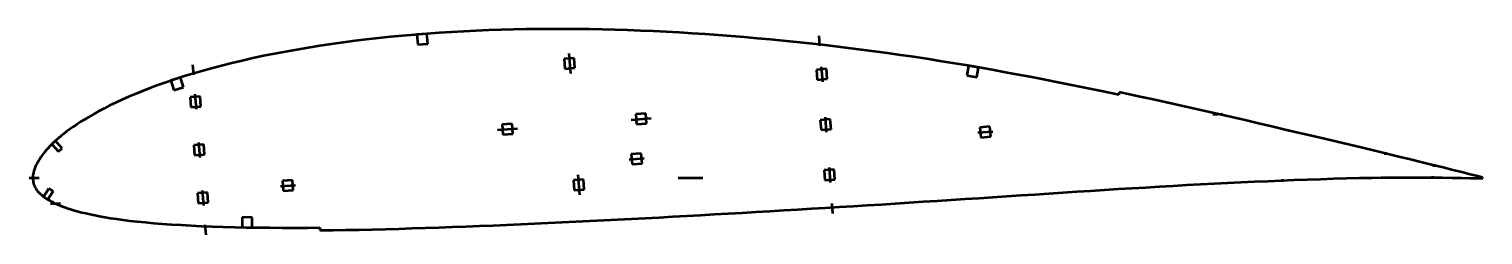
# Model space of a CAD drawing. Header units: metres. Extents: x -217 to 362, y -23 to 59.
import ezdxf

# ---------------------------------------------------------------- set-up
doc = ezdxf.new("R2010")
doc.units = ezdxf.units.M
for name, color, linetype, lineweight in [('FoilLayer', 1, 'Continuous', 50), ('StringerLayer', 1, 'Continuous', 50), ('SubLayer', 1, 'Continuous', 50)]:
    doc.layers.add(name, color=color, linetype=linetype, lineweight=lineweight)

msp = doc.modelspace()

# ---------------------------------------------------------------- linework, layer by layer
at = {"layer": 'FoilLayer'}
for p, q in [((-49, 58.2), (-53.91, 57.89)), ((-44.07, 58.47), (-49, 58.2)), ((-39.12, 58.71), (-44.07, 58.47)), ((-34.15, 58.92), (-39.12, 58.71)), ((-29.17, 59.09), (-34.15, 58.92)), ((-24.18, 59.22), (-29.17, 59.09)), ((-19.17, 59.32), (-24.18, 59.22)), ((-14.15, 59.39), (-19.17, 59.32)), ((-9.12, 59.42), (-14.15, 59.39)), ((-4.08, 59.43), (-9.12, 59.42)), ((0.97, 59.4), (-4.08, 59.43)), ((6.02, 59.34), (0.97, 59.4)), ((11.09, 59.24), (6.02, 59.34)), ((16.18, 59.11), (11.09, 59.24)), ((21.28, 58.95), (16.18, 59.11)), ((26.39, 58.76), (21.28, 58.95)), ((31.52, 58.53), (26.39, 58.76)), ((36.68, 58.28), (31.52, 58.53)), ((41.84, 57.99), (36.68, 58.28)), ((-101.55, 52.72), (-106.14, 51.98)), ((-96.92, 53.42), (-101.55, 52.72)), ((-92.26, 54.07), (-96.92, 53.42)), ((-87.56, 54.68), (-92.26, 54.07)), ((-82.83, 55.26), (-87.56, 54.68)), ((-78.08, 55.8), (-82.83, 55.26)), ((-73.3, 56.3), (-78.08, 55.8)), ((-68.5, 56.75), (-73.3, 56.3)), ((-63.67, 57.17), (-68.5, 56.75)), ((-58.81, 57.54), (-63.67, 57.17)), ((-53.91, 57.89), (-58.81, 57.54)), ((47.02, 57.68), (41.84, 57.99)), ((52.21, 57.34), (47.02, 57.68)), ((57.4, 56.97), (52.21, 57.34)), ((62.6, 56.59), (57.4, 56.97)), ((67.8, 56.17), (62.6, 56.59)), ((73, 55.71), (67.8, 56.17)), ((78.2, 55.24), (73, 55.71)), ((83.4, 54.74), (78.2, 55.24)), ((88.61, 54.21), (83.4, 54.74)), ((93.81, 53.67), (88.61, 54.21)), ((99.01, 53.09), (93.81, 53.67)), ((104.21, 52.48), (99.01, 53.09)), ((109.41, 51.84), (104.21, 52.48)), ((-132.52, 46.77), (-136.67, 45.76)), ((-128.29, 47.74), (-132.52, 46.77)), ((-123.99, 48.67), (-128.29, 47.74)), ((-119.62, 49.55), (-123.99, 48.67)), ((-115.18, 50.39), (-119.62, 49.55)), ((-110.68, 51.19), (-115.18, 50.39)), ((-106.14, 51.98), (-110.68, 51.19)), ((114.61, 51.18), (109.41, 51.84)), ((119.81, 50.5), (114.61, 51.18)), ((125.01, 49.8), (119.81, 50.5)), ((130.21, 49.06), (125.01, 49.8)), ((135.41, 48.29), (130.21, 49.06)), ((140.61, 47.49), (135.41, 48.29)), ((145.82, 46.66), (140.61, 47.49)), ((151.04, 45.81), (145.82, 46.66)), ((-152.37, 41.53), (-156, 40.42)), ((-148.61, 42.61), (-152.37, 41.53)), ((-144.73, 43.67), (-148.61, 42.61)), ((-140.75, 44.72), (-144.73, 43.67)), ((-136.67, 45.76), (-140.75, 44.72)), ((156.27, 44.94), (151.04, 45.81)), ((161.5, 44.04), (156.27, 44.94)), ((166.73, 43.11), (161.5, 44.04)), ((171.98, 42.14), (166.73, 43.11)), ((177.24, 41.15), (171.98, 42.14)), ((182.53, 40.15), (177.24, 41.15)), ((-169.26, 35.8), (-172.27, 34.63)), ((-166.14, 36.97), (-169.26, 35.8)), ((-162.88, 38.14), (-166.14, 36.97)), ((-159.51, 39.29), (-162.88, 38.14)), ((-156, 40.42), (-159.51, 39.29)), ((187.82, 39.14), (182.53, 40.15)), ((193.11, 38.12), (187.82, 39.14)), ((198.39, 37.07), (193.11, 38.12)), ((203.67, 35.99), (198.39, 37.07)), ((208.96, 34.88), (203.67, 35.99)), ((214.25, 33.76), (208.96, 34.88)), ((-183, 29.99), (-185.37, 28.84)), ((-180.51, 31.15), (-183, 29.99)), ((-177.89, 32.3), (-180.51, 31.15)), ((-175.14, 33.47), (-177.89, 32.3)), ((-172.27, 34.63), (-175.14, 33.47)), ((217.19, 33.14), (214.25, 33.76)), ((217.41, 34.17), (217.19, 33.14)), ((219.78, 33.67), (217.41, 34.17)), ((225.09, 32.55), (219.78, 33.67)), ((230.4, 31.41), (225.09, 32.55)), ((235.71, 30.24), (230.4, 31.41)), ((241.03, 29.04), (235.71, 30.24)), ((246.35, 27.83), (241.03, 29.04)), ((-195.31, 23.35), (-196.95, 22.32)), ((-193.56, 24.41), (-195.31, 23.35)), ((-191.7, 25.49), (-193.56, 24.41)), ((-189.71, 26.58), (-191.7, 25.49)), ((-187.6, 27.7), (-189.71, 26.58)), ((-185.37, 28.84), (-187.6, 27.7)), ((251.68, 26.61), (246.35, 27.83)), ((257.01, 25.4), (251.68, 26.61)), ((262.34, 24.19), (257.01, 25.4)), ((267.67, 22.97), (262.34, 24.19)), ((-203.67, 17.6), (-204.76, 16.72)), ((-202.51, 18.49), (-203.67, 17.6)), ((-201.26, 19.41), (-202.51, 18.49)), ((-199.92, 20.35), (-201.26, 19.41)), ((-198.48, 21.32), (-199.92, 20.35)), ((-196.95, 22.32), (-198.48, 21.32)), ((272.99, 21.73), (267.67, 22.97)), ((278.29, 20.48), (272.99, 21.73)), ((283.58, 19.24), (278.29, 20.48)), ((288.84, 18), (283.58, 19.24)), ((294.06, 16.79), (288.84, 18)), ((-209.92, 11.9), (-210.59, 11.15)), ((-209.2, 12.66), (-209.92, 11.9)), ((-208.43, 13.43), (-209.2, 12.66)), ((-207.6, 14.23), (-208.43, 13.43)), ((-206.72, 15.04), (-207.6, 14.23)), ((-205.78, 15.87), (-206.72, 15.04)), ((-204.76, 16.72), (-205.78, 15.87)), ((299.23, 15.58), (294.06, 16.79)), ((304.34, 14.36), (299.23, 15.58)), ((309.4, 13.15), (304.34, 14.36)), ((314.4, 11.93), (309.4, 13.15)), ((319.34, 10.74), (314.4, 11.93)), ((-214.07, 6.3), (-214.43, 5.65)), ((-213.68, 6.97), (-214.07, 6.3)), ((-213.26, 7.64), (-213.68, 6.97)), ((-212.81, 8.31), (-213.26, 7.64)), ((-212.32, 9), (-212.81, 8.31)), ((-211.78, 9.71), (-212.32, 9)), ((-211.21, 10.42), (-211.78, 9.71)), ((-210.59, 11.15), (-211.21, 10.42)), ((324.21, 9.59), (319.34, 10.74)), ((328.99, 8.44), (324.21, 9.59)), ((333.67, 7.29), (328.99, 8.44)), ((338.2, 6.17), (333.67, 7.29)), ((342.54, 5.09), (338.2, 6.17)), ((-215.95, 0.94), (-216, 0.43)), ((-216, 0.43), (-215.99, -0.11)), ((-215.87, 1.47), (-215.95, 0.94)), ((-215.77, 2.07), (-215.87, 1.47)), ((-215.63, 2.65), (-215.77, 2.07)), ((-215.47, 3.24), (-215.63, 2.65)), ((-215.27, 3.84), (-215.47, 3.24)), ((-215.03, 4.43), (-215.27, 3.84)), ((-214.75, 5.03), (-215.03, 4.43)), ((-214.43, 5.65), (-214.75, 5.03)), ((313.22, -0.06), (318.3, 0.04)), ((318.3, 0.04), (323.29, 0.11)), ((323.29, 0.11), (328.16, 0.15)), ((328.16, 0.15), (332.94, 0.16)), ((332.94, 0.16), (337.57, 0.16)), ((337.57, 0.16), (342.02, 0.14)), ((342.02, 0.14), (346.24, 0.09)), ((346.66, 4.07), (342.54, 5.09)), ((346.24, 0.09), (350.21, 0.04)), ((350.52, 3.13), (346.66, 4.07)), ((350.21, 0.04), (353.92, -0.01)), ((354.1, 2.23), (350.52, 3.13)), ((357.42, 1.39), (354.1, 2.23)), ((360.48, 0.63), (357.42, 1.39)), ((362.39, 0.15), (360.48, 0.63)), ((362.5, -0.2), (362.39, 0.15)), ((-215.99, -0.11), (-215.96, -0.67)), ((-215.96, -0.67), (-215.92, -1.2)), ((-215.92, -1.2), (-215.85, -1.72)), ((-215.85, -1.72), (-215.74, -2.23)), ((-215.74, -2.23), (-215.59, -2.74)), ((-215.59, -2.74), (-215.39, -3.25)), ((-215.39, -3.25), (-215.15, -3.75)), ((-215.15, -3.75), (-214.85, -4.26)), ((-214.85, -4.26), (-214.51, -4.76)), ((-214.51, -4.76), (-214.12, -5.26)), ((-214.12, -5.26), (-213.69, -5.75)), ((-213.69, -5.75), (-213.23, -6.24)), ((194.9, -5.86), (200.45, -5.49)), ((200.45, -5.49), (205.99, -5.13)), ((205.99, -5.13), (211.52, -4.78)), ((211.52, -4.78), (217.04, -4.45)), ((217.04, -4.45), (222.54, -4.13)), ((222.54, -4.13), (228.02, -3.79)), ((228.02, -3.79), (233.49, -3.46)), ((233.49, -3.46), (238.96, -3.15)), ((238.96, -3.15), (244.42, -2.85)), ((244.42, -2.85), (249.86, -2.56)), ((249.86, -2.56), (255.26, -2.28)), ((255.26, -2.28), (260.62, -2.01)), ((260.62, -2.01), (265.97, -1.76)), ((265.97, -1.76), (271.32, -1.51)), ((271.32, -1.51), (276.65, -1.26)), ((276.65, -1.26), (281.95, -1.05)), ((281.95, -1.05), (287.23, -0.86)), ((287.23, -0.86), (292.49, -0.68)), ((292.49, -0.68), (297.73, -0.48)), ((297.73, -0.48), (302.92, -0.31)), ((302.92, -0.31), (308.08, -0.18)), ((308.08, -0.18), (313.22, -0.06)), ((353.92, -0.01), (357.36, -0.07)), ((357.36, -0.07), (360.53, -0.14)), ((360.53, -0.14), (362.5, -0.2)), ((-213.23, -6.24), (-212.72, -6.71)), ((-212.72, -6.71), (-212.16, -7.18)), ((-212.16, -7.18), (-211.57, -7.64)), ((-211.57, -7.64), (-210.94, -8.08)), ((-210.94, -8.08), (-210.26, -8.52)), ((-210.26, -8.52), (-209.53, -8.95)), ((-209.53, -8.95), (-208.76, -9.37)), ((-208.76, -9.37), (-207.93, -9.78)), ((-207.93, -9.78), (-207.06, -10.19)), ((-207.06, -10.19), (-206.13, -10.6)), ((-206.13, -10.6), (-205.15, -11.01)), ((-205.15, -11.01), (-204.12, -11.42)), ((-204.12, -11.42), (-203.03, -11.82)), ((105.76, -11.6), (111.32, -11.28)), ((111.32, -11.28), (116.88, -10.95)), ((116.88, -10.95), (122.45, -10.59)), ((122.45, -10.59), (128.02, -10.22)), ((128.02, -10.22), (133.59, -9.85)), ((133.59, -9.85), (139.16, -9.5)), ((139.16, -9.5), (144.74, -9.16)), ((144.74, -9.16), (150.32, -8.81)), ((150.32, -8.81), (155.89, -8.44)), ((155.89, -8.44), (161.47, -8.06)), ((161.47, -8.06), (167.04, -7.68)), ((167.04, -7.68), (172.61, -7.31)), ((172.61, -7.31), (178.19, -6.96)), ((178.19, -6.96), (183.76, -6.61)), ((183.76, -6.61), (189.33, -6.25)), ((189.33, -6.25), (194.9, -5.86)), ((-203.03, -11.82), (-201.87, -12.21)), ((-201.87, -12.21), (-200.64, -12.61)), ((-200.64, -12.61), (-199.32, -13)), ((-199.32, -13), (-197.92, -13.39)), ((-197.92, -13.39), (-196.43, -13.78)), ((-196.43, -13.78), (-194.84, -14.17)), ((-194.84, -14.17), (-193.15, -14.56)), ((-193.15, -14.56), (-191.33, -14.95)), ((-191.33, -14.95), (-189.39, -15.33)), ((-189.39, -15.33), (-187.31, -15.69)), ((-187.31, -15.69), (-185.06, -16.05)), ((-185.06, -16.05), (-182.65, -16.41)), ((-182.65, -16.41), (-180.06, -16.76)), ((-180.06, -16.76), (-177.3, -17.11)), ((-177.3, -17.11), (-174.36, -17.44)), ((0.67, -17.48), (6.2, -17.21)), ((6.2, -17.21), (11.73, -16.93)), ((11.73, -16.93), (17.27, -16.65)), ((17.27, -16.65), (22.8, -16.36)), ((22.8, -16.36), (28.33, -16.07)), ((28.33, -16.07), (33.85, -15.78)), ((33.85, -15.78), (39.37, -15.49)), ((39.37, -15.49), (44.89, -15.19)), ((44.89, -15.19), (50.41, -14.88)), ((50.41, -14.88), (55.94, -14.56)), ((55.94, -14.56), (61.46, -14.23)), ((61.46, -14.23), (66.99, -13.91)), ((66.99, -13.91), (72.52, -13.59)), ((72.52, -13.59), (78.05, -13.28)), ((78.05, -13.28), (83.59, -12.95)), ((83.59, -12.95), (89.12, -12.61)), ((89.12, -12.61), (94.66, -12.27)), ((94.66, -12.27), (100.21, -11.93)), ((100.21, -11.93), (105.76, -11.6)), ((-174.36, -17.44), (-171.23, -17.75)), ((-171.23, -17.75), (-167.91, -18.05)), ((-167.91, -18.05), (-164.4, -18.32)), ((-164.4, -18.32), (-160.71, -18.57)), ((-160.71, -18.57), (-156.86, -18.81)), ((-156.86, -18.81), (-152.88, -19.04)), ((-152.88, -19.04), (-148.76, -19.25)), ((-148.76, -19.25), (-144.51, -19.43)), ((-144.51, -19.43), (-140.12, -19.57)), ((-140.12, -19.57), (-135.6, -19.69)), ((-135.6, -19.69), (-130.97, -19.77)), ((-130.97, -19.77), (-126.23, -19.83)), ((-126.23, -19.83), (-121.39, -19.88)), ((-121.39, -19.88), (-116.48, -19.92)), ((-116.48, -19.92), (-111.5, -19.94)), ((-111.5, -19.94), (-106.47, -19.93)), ((-106.47, -19.93), (-101.51, -19.89)), ((-101.51, -19.89), (-101.5, -20.94)), ((-101.5, -20.94), (-101.38, -20.94)), ((-101.38, -20.94), (-96.25, -20.87)), ((-96.25, -20.87), (-91.07, -20.78)), ((-91.07, -20.78), (-85.86, -20.7)), ((-85.86, -20.7), (-80.61, -20.59)), ((-80.61, -20.59), (-75.34, -20.47)), ((-75.34, -20.47), (-70.05, -20.32)), ((-70.05, -20.32), (-64.73, -20.15)), ((-64.73, -20.15), (-59.39, -19.97)), ((-59.39, -19.97), (-54.01, -19.79)), ((-54.01, -19.79), (-48.61, -19.61)), ((-48.61, -19.61), (-43.2, -19.41)), ((-43.2, -19.41), (-37.76, -19.2)), ((-37.76, -19.2), (-32.31, -18.97)), ((-32.31, -18.97), (-26.84, -18.73)), ((-26.84, -18.73), (-21.36, -18.49)), ((-21.36, -18.49), (-15.86, -18.24)), ((-15.86, -18.24), (-10.36, -17.99)), ((-10.36, -17.99), (-4.85, -17.74)), ((-4.85, -17.74), (0.67, -17.48))]:
    msp.add_line(p, q, dxfattribs=at)
at = {"layer": 'StringerLayer'}
for p, q in [((-58.79, 57.54), (-62.78, 57.24)), ((-62.78, 57.24), (-62.47, 53.25)), ((-62.47, 53.25), (-58.48, 53.56)), ((-58.48, 53.56), (-58.79, 57.54)), ((157.28, 44.76), (156.6, 40.82)), ((156.6, 40.82), (160.54, 40.15)), ((161.22, 44.09), (157.28, 44.76)), ((160.54, 40.15), (161.22, 44.09)), ((-157.14, 40.05), (-160.94, 38.82)), ((-160.94, 38.82), (-159.71, 35.02)), ((-159.71, 35.02), (-155.9, 36.25)), ((-155.9, 36.25), (-157.14, 40.05)), ((-207.04, 14.78), (-208.48, 13.39)), ((-208.48, 13.39), (-205.7, 10.51)), ((-204.26, 11.9), (-207.04, 14.78)), ((-205.7, 10.51), (-204.26, 11.9)), ((-209.58, -4.21), (-211.73, -7.58)), ((-210.05, -8.65), (-207.9, -5.28)), ((-207.9, -5.28), (-209.58, -4.21)), ((-211.73, -7.58), (-210.05, -8.65)), ((-132.44, -15.75), (-132.48, -19.75)), ((-128.44, -15.8), (-132.44, -15.75)), ((-128.48, -19.8), (-128.44, -15.8)), ((-132.48, -19.75), (-128.48, -19.8))]:
    msp.add_line(p, q, dxfattribs=at)
at = {"layer": 'SubLayer'}
for p, q in [((97.58, 56.74), (97.89, 52.75)), ((-0.02, 47.86), (-4.01, 47.56)), ((-4.01, 47.56), (-3.71, 43.57)), ((-2.17, 49.7), (-1.56, 41.73)), ((0.28, 43.88), (-0.02, 47.86)), ((-152.27, 45.16), (-151.96, 41.17)), ((-3.71, 43.57), (0.28, 43.88)), ((100.61, 43.5), (96.62, 43.19)), ((96.62, 43.19), (96.93, 39.2)), ((98.54, 44.34), (99, 38.36)), ((100.91, 39.51), (100.61, 43.5)), ((96.93, 39.2), (100.91, 39.51)), ((-149.29, 32.52), (-153.28, 32.21)), ((-153.28, 32.21), (-152.97, 28.22)), ((-151.36, 33.36), (-150.9, 27.38)), ((-148.98, 28.53), (-149.29, 32.52)), ((-152.97, 28.22), (-148.98, 28.53)), ((22.66, 23.22), (30.64, 23.83)), ((28.49, 25.67), (24.5, 25.37)), ((24.5, 25.37), (24.81, 21.38)), ((28.79, 21.68), (28.49, 25.67)), ((102.15, 23.41), (98.16, 23.1)), ((100.08, 24.25), (100.54, 18.27)), ((102.46, 19.42), (102.15, 23.41)), ((254.76, 25.3), (258.75, 25.61)), ((-30.64, 19.12), (-22.66, 19.73)), ((-24.81, 21.57), (-28.79, 21.26)), ((-28.79, 21.26), (-28.49, 17.28)), ((-28.49, 17.28), (-24.5, 17.58)), ((-24.5, 17.58), (-24.81, 21.57)), ((24.81, 21.38), (28.79, 21.68)), ((98.16, 23.1), (98.47, 19.11)), ((98.47, 19.11), (102.46, 19.42)), ((161.01, 18.09), (167, 18.55)), ((165.84, 20.47), (161.86, 20.16)), ((161.86, 20.16), (162.16, 16.17)), ((166.15, 16.48), (165.84, 20.47)), ((284.66, 18.47), (284.9, 19.44)), ((-147.81, 13.32), (-151.8, 13.01)), ((-151.8, 13.01), (-151.49, 9.03)), ((-149.88, 14.17), (-149.42, 8.18)), ((-147.5, 9.33), (-147.81, 13.32)), ((162.16, 16.17), (166.15, 16.48)), ((-151.49, 9.03), (-147.5, 9.33)), ((21.89, 7.39), (27.87, 7.85)), ((26.72, 9.76), (22.74, 9.46)), ((22.74, 9.46), (23.04, 5.47)), ((27.03, 5.77), (26.72, 9.76)), ((323.58, 9.23), (323.82, 10.2)), ((-217.5, 0), (-213.5, 0)), ((2.17, -6.76), (1.56, 1.22)), ((23.04, 5.47), (27.03, 5.77)), ((41.5, 0), (51.3, 0)), ((103.7, 3.32), (99.71, 3.01)), ((99.71, 3.01), (100.02, -0.98)), ((101.63, 4.16), (102.09, -1.82)), ((104.01, -0.67), (103.7, 3.32)), ((322.5, -0.4), (322.5, 0.6)), ((342.5, -0.37), (342.5, 0.63)), ((343, 4.46), (343.24, 5.43)), ((-148.4, -5.03), (-147.94, -11.01)), ((-117.23, -3.32), (-111.25, -2.86)), ((-112.4, -0.94), (-116.38, -1.25)), ((-116.38, -1.25), (-116.08, -5.24)), ((-116.08, -5.24), (-112.09, -4.93)), ((-112.09, -4.93), (-112.4, -0.94)), ((3.71, -0.62), (-0.28, -0.93)), ((-0.28, -0.93), (0.02, -4.92)), ((0.02, -4.92), (4.01, -4.61)), ((4.01, -4.61), (3.71, -0.62)), ((100.02, -0.98), (104.01, -0.67)), ((282.51, -1.53), (282.5, -0.53)), ((-208.98, -10.38), (-204.99, -10.07)), ((-146.33, -5.87), (-150.32, -6.18)), ((-150.32, -6.18), (-150.01, -10.17)), ((-150.01, -10.17), (-146.03, -9.86)), ((-146.03, -9.86), (-146.33, -5.87)), ((102.73, -10.23), (103.04, -14.22)), ((-147.34, -18.82), (-147.04, -22.81))]:
    msp.add_line(p, q, dxfattribs=at)

doc.saveas('drawing.dxf')
